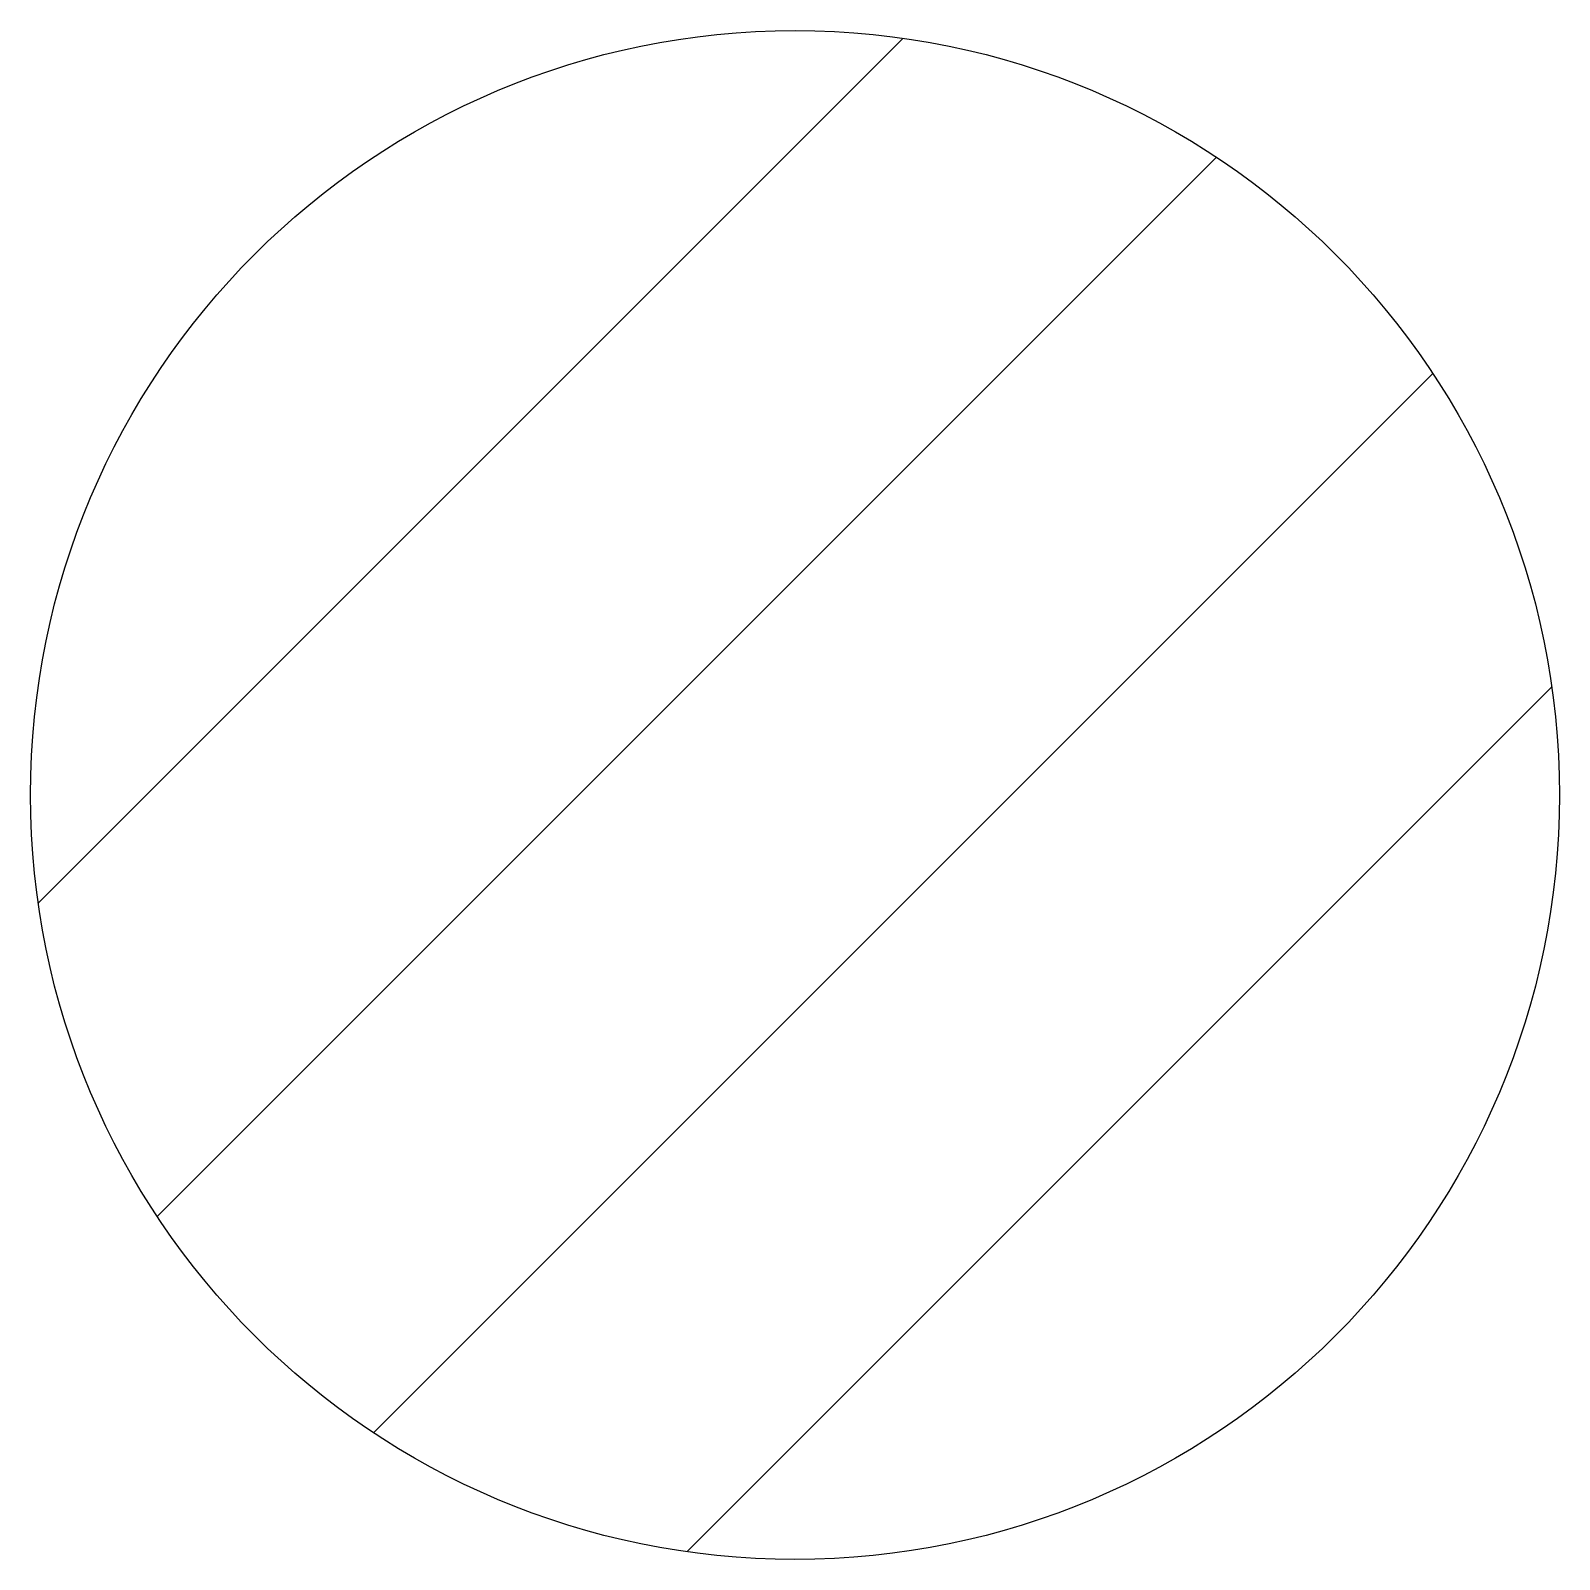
# Model space of a CAD drawing. Header units: millimetres. Extents: x -250 to 250, y -250 to 250.
import ezdxf

# ---------------------------------------------------------------- set-up
doc = ezdxf.new("R2010")
doc.units = ezdxf.units.MM

msp = doc.modelspace()

# ---------------------------------------------------------------- linework, layer by layer
at = {"color": 0}
for p, q in [((-247.49, -35.36), (35.36, 247.49)), ((-247.49, -35.36), (35.36, 247.49)), ((-208.56, -137.85), (137.85, 208.56)), ((-208.56, -137.85), (137.85, 208.56)), ((-137.85, -208.56), (208.56, 137.85)), ((-137.85, -208.56), (208.56, 137.85)), ((-35.36, -247.49), (247.49, 35.36)), ((-35.36, -247.49), (247.49, 35.36))]:
    msp.add_line(p, q, dxfattribs=at)
msp.add_circle((0, 0), 250, dxfattribs=at)
msp.add_circle((0, 0), 250, dxfattribs=at)

doc.saveas('drawing.dxf')
